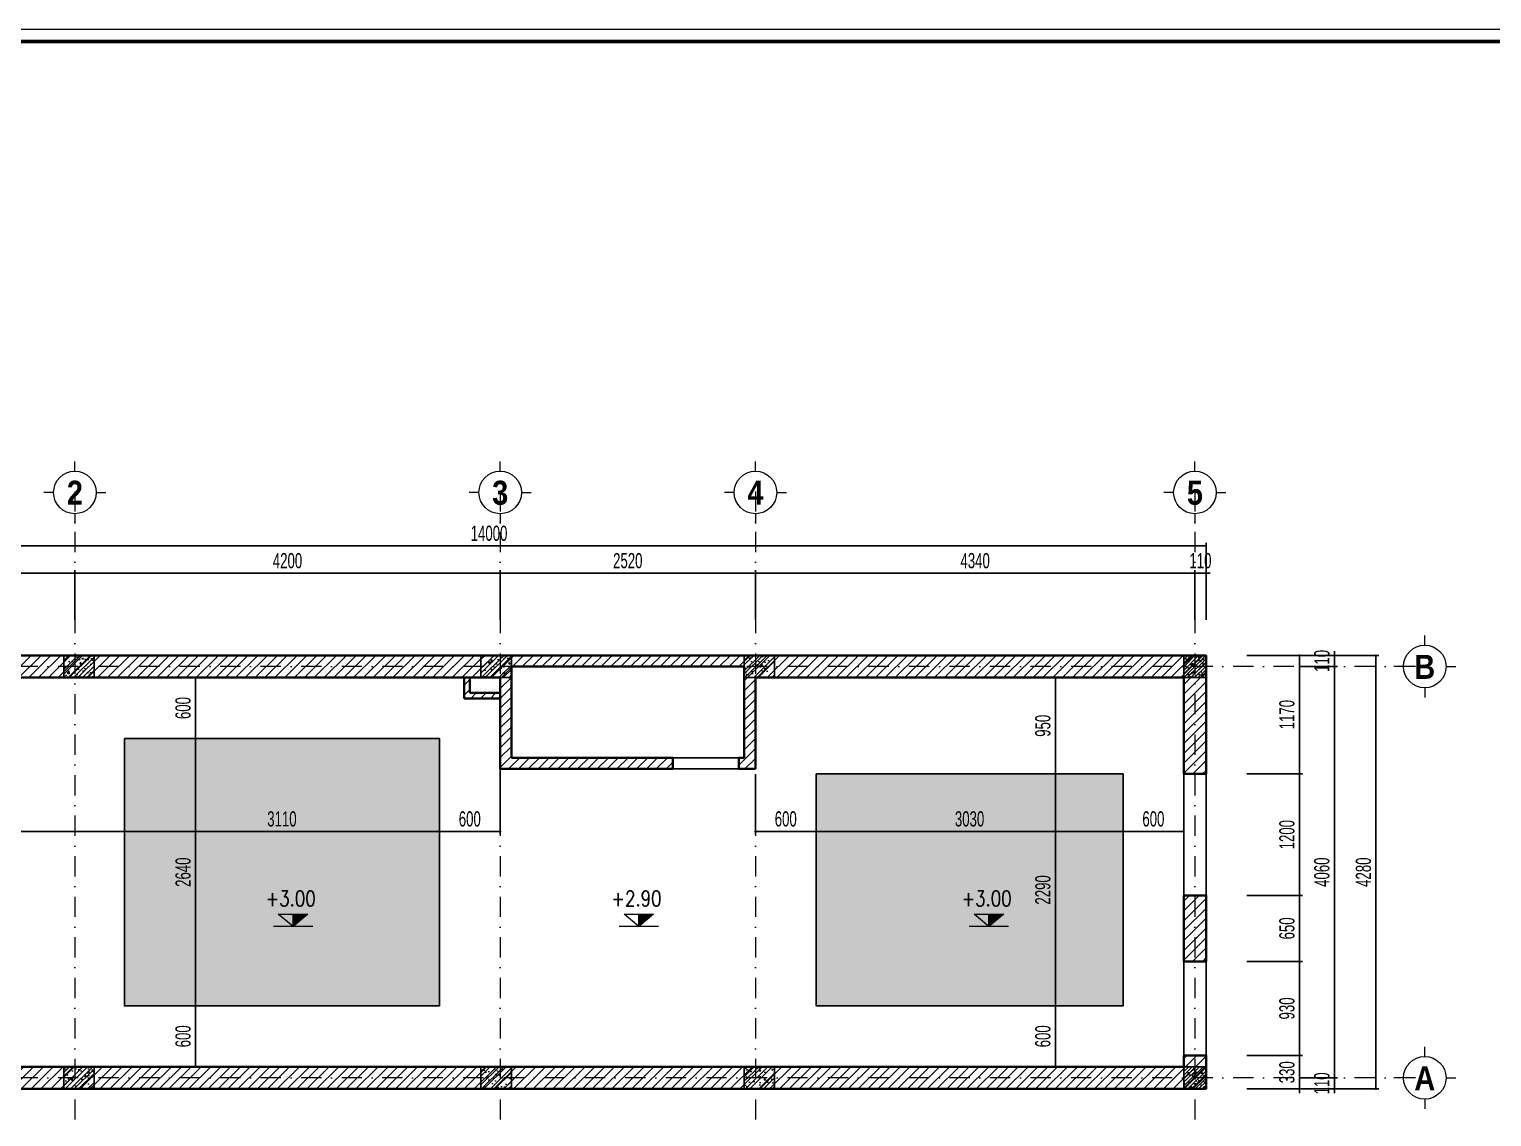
# Model space of a CAD drawing. Header units: millimetres. Extents: x 2565303 to 2664360, y -865723 to -262051.
# Drawn here: x 2637569 to 2652010, y -721077 to -710343 of the extents above; entities that cross this region are included whole.
import ezdxf
from ezdxf.enums import TextEntityAlignment as Align

# ---------------------------------------------------------------- set-up
doc = ezdxf.new("R2010")
doc.units = ezdxf.units.MM
doc.header["$LTSCALE"] = 10
doc.header["$MEASUREMENT"] = 0
doc.linetypes.add('DASHDOT', pattern=[1, 0.5, -0.25, 0, -0.25])
doc.layers.get('0').update_dxf_attribs({"linetype": 'CONTINUOUS'})
doc.layers.get('DEFPOINTS').update_dxf_attribs({"color": 10, "linetype": 'CONTINUOUS'})
for name, color, linetype in [('- Hach vl', 9, 'CONTINUOUS'), ('Khungten_LCDI', 7, 'CONTINUOUS'), ('M3', 3, 'CONTINUOUS')]:
    doc.layers.add(name, color=color, linetype=linetype)
for name, color, linetype, lineweight in [('- Nội Thất', 83, 'CONTINUOUS', 25), ('-thay1', 7, 'CONTINUOUS', 18), ('-Tường', 4, 'CONTINUOUS', 35), ('LC Dim', 8, 'CONTINUOUS', 13), ('LC Hatch', 252, 'CONTINUOUS', 5), ('LC ISO', 153, 'CONTINUOUS', 13), ('LC Net dam 1', 30, 'CONTINUOUS', 30), ('LC Net dam2', 6, 'CONTINUOUS', 40), ('LC Net manh', 250, 'CONTINUOUS', 5), ('LC Net truc', 134, 'DASHDOT', 5), ('LC Text1', 20, 'CONTINUOUS', 13), ('LC Text2', 7, 'CONTINUOUS', 13)]:
    doc.layers.add(name, color=color, linetype=linetype, lineweight=lineweight)
doc.styles.add('HOATBIF', font='hoatbif.shx', dxfattribs={"width": 0.65})
doc.styles.add('Khungten', font='', dxfattribs={"width": 0.9, "height": 5000})
doc.styles.add('LC 1', font='')
doc.styles.add('T1', font='Vnsimli.shx', dxfattribs={"width": 0.7})
doc.styles.add('Title', font='', dxfattribs={"width": 0.8})
doc.styles.get('Khungten').set_extended_font_data('.VnAvantH')
doc.styles.get('LC 1').set_extended_font_data('.VnAvantH', bold=True)
doc.styles.get('Title').set_extended_font_data('.VnBlackH')
doc.dimstyles.new('1-100 (1-60)', dxfattribs={"dimscale": 60, "dimtxt": 2.5, "dimasz": 0.35, "dimexe": 0.5, "dimexo": 0, "dimgap": 0.8, "dimtad": 1, "dimdec": 0, "dimzin": 0, "dimdsep": 46, "dimtxsty": 'HOATBIF', "dimblk1": 'DOT', "dimblk2": 'DOT', "dimsah": 1, "dimcen": -1, "dimdle": 1, "dimclrd": 256, "dimclre": 256, "dimclrt": 4, "dimadec": 3, "dimazin": 2, "dimtfac": 0.333333, "dimtdec": 0, "dimtix": 1, "dimtmove": 2, "dimatfit": 3, "dimldrblk": 'DOT', "dimfxl": 1, "dimtvp": 0.833333, "dimtolj": 1, "dimtzin": 0, "dimarcsym": 0})

# ---------------------------------------------------------------- blocks, each defined once
blk = doc.blocks.new('DOT')
at = {"layer": 'M3', "color": 0, "linetype": 'ByBlock'}
blk.add_line((-0.5, 0), (-1, 0), dxfattribs=at)
at = {"layer": 'M3', "color": 0, "linetype": 'ByBlock', "const_width": 0.5}
blk.add_lwpolyline([(-0.25, 0, 1), (0.25, 0, 1)], format="xyb", close=True, dxfattribs=at)
blk = doc.blocks.new('*D825')
at = {"layer": 'DEFPOINTS', "color": 0, "transparency": 16777216}
for p in [(2638019, -715712), (2635299, -716172), (2638019, -716172)]:
    blk.add_point(p, dxfattribs=at)
at = {"layer": 'LC Dim', "lineweight": -2, "transparency": 16777216}
for p, q in [((2635299, -716172), (2635299, -715682)), ((2638019, -716172), (2638019, -715682)), ((2635320, -715712), (2637998, -715712))]:
    blk.add_line(p, q, dxfattribs=at)
at = {"layer": 'LC Dim', "lineweight": -2, "transparency": 16777216, "xscale": 21, "yscale": 21, "zscale": 21, "rotation": 180}
blk.add_blockref('DOT', (2635299, -715712), dxfattribs=at)
at = {"layer": 'LC Dim', "lineweight": -2, "transparency": 16777216, "xscale": 21, "yscale": 21, "zscale": 21}
blk.add_blockref('DOT', (2638019, -715712), dxfattribs=at)
at = {"layer": 'LC Dim', "color": 4, "transparency": 16777216, "insert": (2636659, -715589), "char_height": 150, "attachment_point": 5, "style": 'HOATBIF'}
blk.add_mtext('\\A1;2720', dxfattribs=at)
blk = doc.blocks.new('*D826')
at = {"layer": 'DEFPOINTS', "color": 0, "transparency": 16777216}
for p in [(2642219, -715712), (2638019, -716172), (2642219, -716172)]:
    blk.add_point(p, dxfattribs=at)
at = {"layer": 'LC Dim', "lineweight": -2, "transparency": 16777216}
for p, q in [((2638019, -716172), (2638019, -715682)), ((2642219, -716172), (2642219, -715682)), ((2638040, -715712), (2642198, -715712))]:
    blk.add_line(p, q, dxfattribs=at)
at = {"layer": 'LC Dim', "lineweight": -2, "transparency": 16777216, "xscale": 21, "yscale": 21, "zscale": 21, "rotation": 180}
blk.add_blockref('DOT', (2638019, -715712), dxfattribs=at)
at = {"layer": 'LC Dim', "lineweight": -2, "transparency": 16777216, "xscale": 21, "yscale": 21, "zscale": 21}
blk.add_blockref('DOT', (2642219, -715712), dxfattribs=at)
at = {"layer": 'LC Dim', "color": 4, "transparency": 16777216, "insert": (2640119, -715589), "char_height": 150, "attachment_point": 5, "style": 'HOATBIF'}
blk.add_mtext('\\A1;4200', dxfattribs=at)
blk = doc.blocks.new('*D827')
at = {"layer": 'DEFPOINTS', "color": 0, "transparency": 16777216}
for p in [(2644739, -715712), (2642219, -716172), (2644739, -716172)]:
    blk.add_point(p, dxfattribs=at)
at = {"layer": 'LC Dim', "lineweight": -2, "transparency": 16777216}
for p, q in [((2642219, -716172), (2642219, -715682)), ((2644739, -716172), (2644739, -715682)), ((2642240, -715712), (2644718, -715712))]:
    blk.add_line(p, q, dxfattribs=at)
at = {"layer": 'LC Dim', "lineweight": -2, "transparency": 16777216, "xscale": 21, "yscale": 21, "zscale": 21, "rotation": 180}
blk.add_blockref('DOT', (2642219, -715712), dxfattribs=at)
at = {"layer": 'LC Dim', "lineweight": -2, "transparency": 16777216, "xscale": 21, "yscale": 21, "zscale": 21}
blk.add_blockref('DOT', (2644739, -715712), dxfattribs=at)
at = {"layer": 'LC Dim', "color": 4, "transparency": 16777216, "insert": (2643479, -715589), "char_height": 150, "attachment_point": 5, "style": 'HOATBIF'}
blk.add_mtext('\\A1;2520', dxfattribs=at)
blk = doc.blocks.new('*D828')
at = {"layer": 'DEFPOINTS', "color": 0, "transparency": 16777216}
for p in [(2649079, -715712), (2644739, -716172), (2649079, -716172)]:
    blk.add_point(p, dxfattribs=at)
at = {"layer": 'LC Dim', "lineweight": -2, "transparency": 16777216}
for p, q in [((2644739, -716172), (2644739, -715682)), ((2649079, -716172), (2649079, -715682)), ((2644760, -715712), (2649058, -715712))]:
    blk.add_line(p, q, dxfattribs=at)
at = {"layer": 'LC Dim', "lineweight": -2, "transparency": 16777216, "xscale": 21, "yscale": 21, "zscale": 21, "rotation": 180}
blk.add_blockref('DOT', (2644739, -715712), dxfattribs=at)
at = {"layer": 'LC Dim', "lineweight": -2, "transparency": 16777216, "xscale": 21, "yscale": 21, "zscale": 21}
blk.add_blockref('DOT', (2649079, -715712), dxfattribs=at)
at = {"layer": 'LC Dim', "color": 4, "transparency": 16777216, "insert": (2646909, -715589), "char_height": 150, "attachment_point": 5, "style": 'HOATBIF'}
blk.add_mtext('\\A1;4340', dxfattribs=at)
blk = doc.blocks.new('*D829')
at = {"layer": 'DEFPOINTS', "color": 0, "transparency": 16777216}
for p in [(2649189, -715712), (2649079, -716172), (2649189, -716172)]:
    blk.add_point(p, dxfattribs=at)
at = {"layer": 'LC Dim', "lineweight": -2, "transparency": 16777216}
for p, q in [((2649079, -716172), (2649079, -715682)), ((2649189, -716172), (2649189, -715682)), ((2649058, -715712), (2649037, -715712)), ((2649079, -715712), (2649189, -715712)), ((2649210, -715712), (2649231, -715712))]:
    blk.add_line(p, q, dxfattribs=at)
at = {"layer": 'LC Dim', "lineweight": -2, "transparency": 16777216, "xscale": 21, "yscale": 21, "zscale": 21}
blk.add_blockref('DOT', (2649079, -715712), dxfattribs=at)
at = {"layer": 'LC Dim', "lineweight": -2, "transparency": 16777216, "xscale": 21, "yscale": 21, "zscale": 21, "rotation": 180}
blk.add_blockref('DOT', (2649189, -715712), dxfattribs=at)
at = {"layer": 'LC Dim', "color": 4, "transparency": 16777216, "insert": (2649134, -715589), "char_height": 150, "attachment_point": 5, "style": 'HOATBIF'}
blk.add_mtext('\\A1;110', dxfattribs=at)
blk = doc.blocks.new('*D830')
at = {"layer": 'DEFPOINTS', "color": 0, "transparency": 16777216}
for p in [(2635189, -715442), (2635189, -716172), (2649189, -716172)]:
    blk.add_point(p, dxfattribs=at)
at = {"layer": 'LC Dim', "lineweight": -2, "transparency": 16777216}
for p, q in [((2635189, -716172), (2635189, -715412)), ((2649189, -716172), (2649189, -715412)), ((2649168, -715442), (2635210, -715442))]:
    blk.add_line(p, q, dxfattribs=at)
at = {"layer": 'LC Dim', "lineweight": -2, "transparency": 16777216, "xscale": 21, "yscale": 21, "zscale": 21, "rotation": 180}
blk.add_blockref('DOT', (2635189, -715442), dxfattribs=at)
at = {"layer": 'LC Dim', "lineweight": -2, "transparency": 16777216, "xscale": 21, "yscale": 21, "zscale": 21}
blk.add_blockref('DOT', (2649189, -715442), dxfattribs=at)
at = {"layer": 'LC Dim', "color": 4, "transparency": 16777216, "insert": (2642109, -715319), "char_height": 150, "attachment_point": 5, "style": 'HOATBIF'}
blk.add_mtext('\\A1;14000', dxfattribs=at)
blk = doc.blocks.new('*D845')
at = {"layer": 'DEFPOINTS', "color": 0, "transparency": 16777216}
for p in [(2650111, -716523), (2650111, -716633), (2650456, -716633)]:
    blk.add_point(p, dxfattribs=at)
at = {"layer": 'LC Dim', "lineweight": -2, "transparency": 16777216}
for p, q in [((2650111, -716523), (2650486, -716523)), ((2650456, -716502), (2650456, -716481)), ((2650456, -716523), (2650456, -716633)), ((2650111, -716633), (2650486, -716633)), ((2650456, -716654), (2650456, -716675))]:
    blk.add_line(p, q, dxfattribs=at)
at = {"layer": 'LC Dim', "lineweight": -2, "transparency": 16777216, "xscale": 21, "yscale": 21, "zscale": 21}
for p, rotation in [((2650456, -716523), 270), ((2650456, -716633), 90)]:
    blk.add_blockref('DOT', p, dxfattribs=dict(at, rotation=rotation))
at = {"layer": 'LC Dim', "color": 4, "transparency": 16777216, "insert": (2650333, -716578), "char_height": 150, "attachment_point": 5, "rotation": 90, "style": 'HOATBIF'}
blk.add_mtext('\\A1;110', dxfattribs=at)
blk = doc.blocks.new('*D846')
at = {"layer": 'DEFPOINTS', "color": 0, "transparency": 16777216}
for p in [(2650111, -716633), (2650111, -720693), (2650456, -720693)]:
    blk.add_point(p, dxfattribs=at)
at = {"layer": 'LC Dim', "lineweight": -2, "transparency": 16777216}
for p, q in [((2650111, -716633), (2650486, -716633)), ((2650456, -716654), (2650456, -720672)), ((2650111, -720693), (2650486, -720693))]:
    blk.add_line(p, q, dxfattribs=at)
at = {"layer": 'LC Dim', "lineweight": -2, "transparency": 16777216, "xscale": 21, "yscale": 21, "zscale": 21}
for p, rotation in [((2650456, -716633), 90), ((2650456, -720693), 270)]:
    blk.add_blockref('DOT', p, dxfattribs=dict(at, rotation=rotation))
at = {"layer": 'LC Dim', "color": 4, "transparency": 16777216, "insert": (2650333, -718663), "char_height": 150, "attachment_point": 5, "rotation": 90, "style": 'HOATBIF'}
blk.add_mtext('\\A1;4060', dxfattribs=at)
blk = doc.blocks.new('*D847')
at = {"layer": 'DEFPOINTS', "color": 0, "transparency": 16777216}
for p in [(2650111, -720693), (2650111, -720803), (2650456, -720803)]:
    blk.add_point(p, dxfattribs=at)
at = {"layer": 'LC Dim', "lineweight": -2, "transparency": 16777216}
for p, q in [((2650111, -720693), (2650486, -720693)), ((2650456, -720672), (2650456, -720651)), ((2650456, -720693), (2650456, -720803)), ((2650111, -720803), (2650486, -720803)), ((2650456, -720824), (2650456, -720845))]:
    blk.add_line(p, q, dxfattribs=at)
at = {"layer": 'LC Dim', "lineweight": -2, "transparency": 16777216, "xscale": 21, "yscale": 21, "zscale": 21}
for p, rotation in [((2650456, -720693), 270), ((2650456, -720803), 90)]:
    blk.add_blockref('DOT', p, dxfattribs=dict(at, rotation=rotation))
at = {"layer": 'LC Dim', "color": 4, "transparency": 16777216, "insert": (2650333, -720748), "char_height": 150, "attachment_point": 5, "rotation": 90, "style": 'HOATBIF'}
blk.add_mtext('\\A1;110', dxfattribs=at)
blk = doc.blocks.new('*D848')
at = {"layer": 'DEFPOINTS', "color": 0, "transparency": 16777216}
for p in [(2650111, -716523), (2650866, -716523), (2650111, -720803)]:
    blk.add_point(p, dxfattribs=at)
at = {"layer": 'LC Dim', "lineweight": -2, "transparency": 16777216}
for p, q in [((2650111, -716523), (2650896, -716523)), ((2650866, -720782), (2650866, -716544)), ((2650111, -720803), (2650896, -720803))]:
    blk.add_line(p, q, dxfattribs=at)
at = {"layer": 'LC Dim', "lineweight": -2, "transparency": 16777216, "xscale": 21, "yscale": 21, "zscale": 21}
for p, rotation in [((2650866, -716523), 90), ((2650866, -720803), 270)]:
    blk.add_blockref('DOT', p, dxfattribs=dict(at, rotation=rotation))
at = {"layer": 'LC Dim', "color": 4, "transparency": 16777216, "insert": (2650743, -718663), "char_height": 150, "attachment_point": 5, "rotation": 90, "style": 'HOATBIF'}
blk.add_mtext('\\A1;4280', dxfattribs=at)
blk = doc.blocks.new('*D849')
at = {"layer": 'DEFPOINTS', "color": 0, "transparency": 16777216}
for p in [(2649591, -716523), (2649591, -717693), (2650111, -717693)]:
    blk.add_point(p, dxfattribs=at)
at = {"layer": 'LC Dim', "lineweight": -2, "transparency": 16777216}
for p, q in [((2649591, -716523), (2650141, -716523)), ((2650111, -716544), (2650111, -717672)), ((2649591, -717693), (2650141, -717693))]:
    blk.add_line(p, q, dxfattribs=at)
at = {"layer": 'LC Dim', "lineweight": -2, "transparency": 16777216, "xscale": 21, "yscale": 21, "zscale": 21}
for p, rotation in [((2650111, -716523), 90), ((2650111, -717693), 270)]:
    blk.add_blockref('DOT', p, dxfattribs=dict(at, rotation=rotation))
at = {"layer": 'LC Dim', "color": 4, "transparency": 16777216, "insert": (2649988, -717108), "char_height": 150, "attachment_point": 5, "rotation": 90, "style": 'HOATBIF'}
blk.add_mtext('\\A1;1170', dxfattribs=at)
blk = doc.blocks.new('*D850')
at = {"layer": 'DEFPOINTS', "color": 0, "transparency": 16777216}
for p in [(2649591, -717693), (2649591, -718893), (2650111, -718893)]:
    blk.add_point(p, dxfattribs=at)
at = {"layer": 'LC Dim', "lineweight": -2, "transparency": 16777216}
for p, q in [((2649591, -717693), (2650141, -717693)), ((2650111, -717714), (2650111, -718872)), ((2649591, -718893), (2650141, -718893))]:
    blk.add_line(p, q, dxfattribs=at)
at = {"layer": 'LC Dim', "lineweight": -2, "transparency": 16777216, "xscale": 21, "yscale": 21, "zscale": 21}
for p, rotation in [((2650111, -717693), 90), ((2650111, -718893), 270)]:
    blk.add_blockref('DOT', p, dxfattribs=dict(at, rotation=rotation))
at = {"layer": 'LC Dim', "color": 4, "transparency": 16777216, "insert": (2649988, -718293), "char_height": 150, "attachment_point": 5, "rotation": 90, "style": 'HOATBIF'}
blk.add_mtext('\\A1;1200', dxfattribs=at)
blk = doc.blocks.new('*D851')
at = {"layer": 'DEFPOINTS', "color": 0, "transparency": 16777216}
for p in [(2649591, -720473), (2649591, -720803), (2650111, -720803)]:
    blk.add_point(p, dxfattribs=at)
at = {"layer": 'LC Dim', "lineweight": -2, "transparency": 16777216}
for p, q in [((2649591, -720473), (2650141, -720473)), ((2650111, -720452), (2650111, -720431)), ((2650111, -720473), (2650111, -720803)), ((2649591, -720803), (2650141, -720803)), ((2650111, -720824), (2650111, -720845))]:
    blk.add_line(p, q, dxfattribs=at)
at = {"layer": 'LC Dim', "lineweight": -2, "transparency": 16777216, "xscale": 21, "yscale": 21, "zscale": 21}
for p, rotation in [((2650111, -720473), 270), ((2650111, -720803), 90)]:
    blk.add_blockref('DOT', p, dxfattribs=dict(at, rotation=rotation))
at = {"layer": 'LC Dim', "color": 4, "transparency": 16777216, "insert": (2649988, -720638), "char_height": 150, "attachment_point": 5, "rotation": 90, "style": 'HOATBIF'}
blk.add_mtext('\\A1;330', dxfattribs=at)
blk = doc.blocks.new('*D852')
at = {"layer": 'DEFPOINTS', "color": 0, "transparency": 16777216}
for p in [(2649591, -718893), (2649591, -719543), (2650111, -719543)]:
    blk.add_point(p, dxfattribs=at)
at = {"layer": 'LC Dim', "lineweight": -2, "transparency": 16777216}
for p, q in [((2649591, -718893), (2650141, -718893)), ((2650111, -718914), (2650111, -719522)), ((2649591, -719543), (2650141, -719543))]:
    blk.add_line(p, q, dxfattribs=at)
at = {"layer": 'LC Dim', "lineweight": -2, "transparency": 16777216, "xscale": 21, "yscale": 21, "zscale": 21}
for p, rotation in [((2650111, -718893), 90), ((2650111, -719543), 270)]:
    blk.add_blockref('DOT', p, dxfattribs=dict(at, rotation=rotation))
at = {"layer": 'LC Dim', "color": 4, "transparency": 16777216, "insert": (2649988, -719218), "char_height": 150, "attachment_point": 5, "rotation": 90, "style": 'HOATBIF'}
blk.add_mtext('\\A1;650', dxfattribs=at)
blk = doc.blocks.new('*D853')
at = {"layer": 'DEFPOINTS', "color": 0, "transparency": 16777216}
for p in [(2649591, -719543), (2649591, -720473), (2650111, -720473)]:
    blk.add_point(p, dxfattribs=at)
at = {"layer": 'LC Dim', "lineweight": -2, "transparency": 16777216}
for p, q in [((2649591, -719543), (2650141, -719543)), ((2650111, -719564), (2650111, -720452)), ((2649591, -720473), (2650141, -720473))]:
    blk.add_line(p, q, dxfattribs=at)
at = {"layer": 'LC Dim', "lineweight": -2, "transparency": 16777216, "xscale": 21, "yscale": 21, "zscale": 21}
for p, rotation in [((2650111, -719543), 90), ((2650111, -720473), 270)]:
    blk.add_blockref('DOT', p, dxfattribs=dict(at, rotation=rotation))
at = {"layer": 'LC Dim', "color": 4, "transparency": 16777216, "insert": (2649988, -720008), "char_height": 150, "attachment_point": 5, "rotation": 90, "style": 'HOATBIF'}
blk.add_mtext('\\A1;930', dxfattribs=at)
blk = doc.blocks.new('lcdi fix')
at = {"layer": 'DEFPOINTS', "lineweight": 0}
blk.add_lwpolyline([(-1200, -14850), (-1200, 14850), (40800, 14850), (40800, -14850)], close=True, dxfattribs=at)
at = {"layer": 'Khungten_LCDI', "color": 5, "lineweight": 60}
blk.add_lwpolyline([(0, -14650), (0, 14650), (40600, 14650), (40600, -14650)], close=True, dxfattribs=at)
at = {"color": 7, "style": 'Khungten', "width": 0.8}
for tag, p in [('REVISION', (39499, -10746)), ('NGAYHT', (39546, -11609))]:
    blk.add_attdef(tag, text='', height=200, dxfattribs=at).set_placement(p, align=Align.CENTER)
at = {"layer": 'LC Text1', "style": 'Title', "width": 1.485915}
for tag, p, p2 in [('TENBANVE1', (36913, -8886), (40339, -8886)), ('TENBANVE2', (36913, -9562), (40339, -9562))]:
    blk.add_attdef(tag, text='', height=250, dxfattribs=at).set_placement(p, p2, align=Align.FIT)
at = {"layer": 'LC Text1', "style": 'Title', "width": 0.7}
blk.add_attdef('SOBANVE', text='', height=250, dxfattribs=at).set_placement((39562, -13896), align=Align.CENTER)
blk = doc.blocks.new('gfs')
at = {"layer": '- Hach vl', "ltscale": 0.2}
h = blk.add_hatch(dxfattribs=at)
h.set_pattern_fill('ANSI31', color=256, scale=200, style=0)
h.set_pattern_definition([(45, (3894016.553, -231657.651), (-17.67766953, 17.67766953), [])])
h.paths.add_polyline_path([(2119996, -313176), (2119887, -313176), (2119887, -313286), (2119996, -313286)])
h.paths.add_polyline_path([(2119887, -313176), (2119777, -313176), (2119777, -313286), (2119887, -313286)])
h.paths.add_polyline_path([(2119887, -313066), (2119777, -313066), (2119777, -313176), (2119887, -313176)])
h.paths.add_polyline_path([(2119996, -313066), (2119887, -313066), (2119887, -313176), (2119996, -313176)])
h = blk.add_hatch(dxfattribs=at)
h.set_pattern_fill('AR-CONC', color=256, scale=20, style=0)
h.set_pattern_definition([(50, (3894016.55, -231657.65), (143.4520365, -12.550427), [15, -165]), (355, (3894016.55, -231657.65), (-27.750267, 150.438427), [12, -132]), (100.4514, (3894028.51, -231658.7), (115.701876, 137.887908), [12.748038, -140.228422]), (46.1842, (3894016.55, -231617.65), (213.44821, -33.103803), [22.5, -247.5]), (96.6356, (3894034.34, -231620.4), (186.93254, 194.823574), [19.122058, -210.3426]), (351.1842, (3894016.55, -231617.65), (186.93239, 194.82372), [18, -198]), (21, (3894036.55, -231627.65), (119.3814104, -80.523778), [15, -165]), (326, (3894036.55, -231627.65), (48.663066, 145.030009), [12, -132]), (71.4514, (3894046.5, -231634.36), (168.044526, 64.506099), [12.748038, -140.228422]), (37.5, (3894016.553, -231657.65), (2.431971, 66.5787708), [0, -130.4, 0, -134, 0, -132.5]), (7.5, (3894016.55, -231657.65), (52.6139075, 78.8823424), [0, -76.4, 0, -127.4, 0, -50.5]), (327.5, (3893971.953, -231657.65), (106.7644872, -4.5109743), [0, -50, 0, -156, 0, -207]), (317.5, (3893951.95, -231657.65), (116.637234, 20.0209965), [0, -65, 0, -103.6, 0, -147])])
h.paths.add_polyline_path([(2119996, -313176), (2119887, -313176), (2119887, -313286), (2119996, -313286)])
h.paths.add_polyline_path([(2119887, -313176), (2119777, -313176), (2119777, -313286), (2119887, -313286)])
h.paths.add_polyline_path([(2119887, -313066), (2119777, -313066), (2119777, -313176), (2119887, -313176)])
h.paths.add_polyline_path([(2119996, -313066), (2119887, -313066), (2119887, -313176), (2119996, -313176)])
at = {"layer": 'LC Net dam 1'}
blk.add_lwpolyline([(2119777, -313066), (2119997, -313066), (2119997, -313286), (2119777, -313286)], close=True, dxfattribs=at)
blk = doc.blocks.new('c22x30')
at = {"layer": 'LC Hatch'}
h = blk.add_hatch(dxfattribs=at)
h.set_pattern_fill('BTCT', color=256, scale=25)
h.set_pattern_definition([(50, (-619188.45, -138015.9), (179.315046, -15.688034), [18.75, -206.25]), (355, (-619188.45, -138015.9), (-34.687833, 188.048033), [15, -165]), (100.4514, (-619173.5, -138017.21), (144.627345, 172.359886), [15.93505, -175.28553]), (46.1842, (-619188.45, -137965.9), (266.81026, -41.37975), [28.125, -309.375]), (96.6356, (-619166.22, -137969.35), (233.66568, 243.52947), [23.90257, -262.92825]), (351.1842, (-619188.45, -137965.9), (233.66549, 243.52965), [22.5, -247.5]), (21, (-619163.45, -137978.4), (149.226763, -100.654723), [18.75, -206.25]), (326, (-619163.45, -137978.4), (60.828833, 181.28751), [15, -165]), (71.4514, (-619151.02, -137986.79), (210.055657, 80.632624), [15.93505, -175.28553]), (37.5, (-619188.45, -138015.9), (3.039964, 83.2234635), [0, -163, 0, -167.5, 0, -165.625]), (7.5, (-619188.45, -138015.9), (65.767384, 98.602928), [0, -95.5, 0, -159.25, 0, -63.125]), (327.5, (-619244.2, -138015.9), (133.455609, -5.638718), [0, -62.5, 0, -195, 0, -258.75]), (317.5, (-619269.2, -138015.9), (145.796542, 25.026246), [0, -81.25, 0, -129.5, 0, -183.75]), (45, (-619188.45, -138015.9), (-66.291261, 66.291261), []), (45, (-619144.26, -138015.9), (-66.291261, 66.291261), [])])
h.paths.add_polyline_path([(0, 0), (0, -220), (300, -220), (300, 0)])
at = {"layer": 'LC Net dam 1'}
blk.add_lwpolyline([(0, 0), (300, 0), (300, -220), (0, -220)], close=True, dxfattribs=at)
blk = doc.blocks.new('TTRUC')
at = {"layer": 'LC ISO'}
for p, q in [((0, 6.95), (0, 10.13)), ((-6.95, 0), (-10.13, 0)), ((6.95, 0), (10.13, 0)), ((0, -6.95), (0, -10.13))]:
    blk.add_line(p, q, dxfattribs=at)
at = {"layer": 'LC Net manh'}
blk.add_circle((0, 0), 6.95, dxfattribs=at)
blk = doc.blocks.new('*D911')
at = {"layer": 'DEFPOINTS', "color": 0, "transparency": 16777216}
for p in [(2635409, -718045), (2638509, -718045), (2638509, -718261)]:
    blk.add_point(p, dxfattribs=at)
at = {"layer": 'LC Dim', "lineweight": -2, "transparency": 16777216}
for p, q in [((2635409, -718045), (2635409, -718291)), ((2638509, -718045), (2638509, -718291)), ((2635430, -718261), (2638488, -718261))]:
    blk.add_line(p, q, dxfattribs=at)
at = {"layer": 'LC Dim', "lineweight": -2, "transparency": 16777216, "xscale": 21, "yscale": 21, "zscale": 21, "rotation": 180}
blk.add_blockref('DOT', (2635409, -718261), dxfattribs=at)
at = {"layer": 'LC Dim', "lineweight": -2, "transparency": 16777216, "xscale": 21, "yscale": 21, "zscale": 21}
blk.add_blockref('DOT', (2638509, -718261), dxfattribs=at)
at = {"layer": 'LC Dim', "color": 4, "transparency": 16777216, "insert": (2636959, -718138), "char_height": 150, "attachment_point": 5, "style": 'HOATBIF'}
blk.add_mtext('\\A1;3100', dxfattribs=at)
blk = doc.blocks.new('*D912')
at = {"layer": 'DEFPOINTS', "color": 0, "transparency": 16777216}
for p in [(2638509, -718045), (2641619, -718085), (2641619, -718261)]:
    blk.add_point(p, dxfattribs=at)
at = {"layer": 'LC Dim', "lineweight": -2, "transparency": 16777216}
for p, q in [((2638509, -718045), (2638509, -718291)), ((2641619, -718085), (2641619, -718291)), ((2638530, -718261), (2641598, -718261))]:
    blk.add_line(p, q, dxfattribs=at)
at = {"layer": 'LC Dim', "lineweight": -2, "transparency": 16777216, "xscale": 21, "yscale": 21, "zscale": 21, "rotation": 180}
blk.add_blockref('DOT', (2638509, -718261), dxfattribs=at)
at = {"layer": 'LC Dim', "lineweight": -2, "transparency": 16777216, "xscale": 21, "yscale": 21, "zscale": 21}
blk.add_blockref('DOT', (2641619, -718261), dxfattribs=at)
at = {"layer": 'LC Dim', "color": 4, "transparency": 16777216, "insert": (2640064, -718138), "char_height": 150, "attachment_point": 5, "style": 'HOATBIF'}
blk.add_mtext('\\A1;3110', dxfattribs=at)
blk = doc.blocks.new('*D913')
at = {"layer": 'DEFPOINTS', "color": 0, "transparency": 16777216}
for p in [(2642219, -717585), (2641619, -718085), (2642219, -718261)]:
    blk.add_point(p, dxfattribs=at)
at = {"layer": 'LC Dim', "lineweight": -2, "transparency": 16777216}
for p, q in [((2642219, -717585), (2642219, -718291)), ((2641619, -718085), (2641619, -718291)), ((2641640, -718261), (2642198, -718261))]:
    blk.add_line(p, q, dxfattribs=at)
at = {"layer": 'LC Dim', "lineweight": -2, "transparency": 16777216, "xscale": 21, "yscale": 21, "zscale": 21, "rotation": 180}
blk.add_blockref('DOT', (2641619, -718261), dxfattribs=at)
at = {"layer": 'LC Dim', "lineweight": -2, "transparency": 16777216, "xscale": 21, "yscale": 21, "zscale": 21}
blk.add_blockref('DOT', (2642219, -718261), dxfattribs=at)
at = {"layer": 'LC Dim', "color": 4, "transparency": 16777216, "insert": (2641919, -718138), "char_height": 150, "attachment_point": 5, "style": 'HOATBIF'}
blk.add_mtext('\\A1;600', dxfattribs=at)
blk = doc.blocks.new('*D914')
at = {"layer": 'DEFPOINTS', "color": 0, "transparency": 16777216}
for p in [(2644739, -717694), (2645339, -717694), (2645339, -718261)]:
    blk.add_point(p, dxfattribs=at)
at = {"layer": 'LC Dim', "lineweight": -2, "transparency": 16777216}
for p, q in [((2644739, -717694), (2644739, -718291)), ((2645339, -717694), (2645339, -718291)), ((2644760, -718261), (2645318, -718261))]:
    blk.add_line(p, q, dxfattribs=at)
at = {"layer": 'LC Dim', "lineweight": -2, "transparency": 16777216, "xscale": 21, "yscale": 21, "zscale": 21, "rotation": 180}
blk.add_blockref('DOT', (2644739, -718261), dxfattribs=at)
at = {"layer": 'LC Dim', "lineweight": -2, "transparency": 16777216, "xscale": 21, "yscale": 21, "zscale": 21}
blk.add_blockref('DOT', (2645339, -718261), dxfattribs=at)
at = {"layer": 'LC Dim', "color": 4, "transparency": 16777216, "insert": (2645039, -718138), "char_height": 150, "attachment_point": 5, "style": 'HOATBIF'}
blk.add_mtext('\\A1;600', dxfattribs=at)
blk = doc.blocks.new('*D915')
at = {"layer": 'DEFPOINTS', "color": 0, "transparency": 16777216}
for p in [(2645339, -717694), (2648369, -718055), (2648369, -718261)]:
    blk.add_point(p, dxfattribs=at)
at = {"layer": 'LC Dim', "lineweight": -2, "transparency": 16777216}
for p, q in [((2645339, -717694), (2645339, -718291)), ((2648369, -718055), (2648369, -718291)), ((2645360, -718261), (2648348, -718261))]:
    blk.add_line(p, q, dxfattribs=at)
at = {"layer": 'LC Dim', "lineweight": -2, "transparency": 16777216, "xscale": 21, "yscale": 21, "zscale": 21, "rotation": 180}
blk.add_blockref('DOT', (2645339, -718261), dxfattribs=at)
at = {"layer": 'LC Dim', "lineweight": -2, "transparency": 16777216, "xscale": 21, "yscale": 21, "zscale": 21}
blk.add_blockref('DOT', (2648369, -718261), dxfattribs=at)
at = {"layer": 'LC Dim', "color": 4, "transparency": 16777216, "insert": (2646854, -718138), "char_height": 150, "attachment_point": 5, "style": 'HOATBIF'}
blk.add_mtext('\\A1;3030', dxfattribs=at)
blk = doc.blocks.new('*D916')
at = {"layer": 'DEFPOINTS', "color": 0, "transparency": 16777216}
for p in [(2648369, -718055), (2648969, -718055), (2648969, -718261)]:
    blk.add_point(p, dxfattribs=at)
at = {"layer": 'LC Dim', "lineweight": -2, "transparency": 16777216}
for p, q in [((2648369, -718055), (2648369, -718291)), ((2648969, -718055), (2648969, -718291)), ((2648390, -718261), (2648948, -718261))]:
    blk.add_line(p, q, dxfattribs=at)
at = {"layer": 'LC Dim', "lineweight": -2, "transparency": 16777216, "xscale": 21, "yscale": 21, "zscale": 21, "rotation": 180}
blk.add_blockref('DOT', (2648369, -718261), dxfattribs=at)
at = {"layer": 'LC Dim', "lineweight": -2, "transparency": 16777216, "xscale": 21, "yscale": 21, "zscale": 21}
blk.add_blockref('DOT', (2648969, -718261), dxfattribs=at)
at = {"layer": 'LC Dim', "color": 4, "transparency": 16777216, "insert": (2648669, -718138), "char_height": 150, "attachment_point": 5, "style": 'HOATBIF'}
blk.add_mtext('\\A1;600', dxfattribs=at)
blk = doc.blocks.new('*D917')
at = {"layer": 'DEFPOINTS', "color": 0, "transparency": 16777216}
for p in [(2647318, -716743), (2647318, -717693), (2647701, -717693)]:
    blk.add_point(p, dxfattribs=at)
at = {"layer": 'LC Dim', "lineweight": -2, "transparency": 16777216}
for p, q in [((2647318, -716743), (2647731, -716743)), ((2647701, -716764), (2647701, -717672)), ((2647318, -717693), (2647731, -717693))]:
    blk.add_line(p, q, dxfattribs=at)
at = {"layer": 'LC Dim', "lineweight": -2, "transparency": 16777216, "xscale": 21, "yscale": 21, "zscale": 21}
for p, rotation in [((2647701, -716743), 90), ((2647701, -717693), 270)]:
    blk.add_blockref('DOT', p, dxfattribs=dict(at, rotation=rotation))
at = {"layer": 'LC Dim', "color": 4, "transparency": 16777216, "insert": (2647578, -717218), "char_height": 150, "attachment_point": 5, "rotation": 90, "style": 'HOATBIF'}
blk.add_mtext('\\A1;950', dxfattribs=at)
blk = doc.blocks.new('*D918')
at = {"layer": 'DEFPOINTS', "color": 0, "transparency": 16777216}
for p in [(2647318, -717693), (2647338, -719983), (2647701, -719983)]:
    blk.add_point(p, dxfattribs=at)
at = {"layer": 'LC Dim', "lineweight": -2, "transparency": 16777216}
for p, q in [((2647318, -717693), (2647731, -717693)), ((2647701, -717714), (2647701, -719962)), ((2647338, -719983), (2647731, -719983))]:
    blk.add_line(p, q, dxfattribs=at)
at = {"layer": 'LC Dim', "lineweight": -2, "transparency": 16777216, "xscale": 21, "yscale": 21, "zscale": 21}
for p, rotation in [((2647701, -717693), 90), ((2647701, -719983), 270)]:
    blk.add_blockref('DOT', p, dxfattribs=dict(at, rotation=rotation))
at = {"layer": 'LC Dim', "color": 4, "transparency": 16777216, "insert": (2647578, -718838), "char_height": 150, "attachment_point": 5, "rotation": 90, "style": 'HOATBIF'}
blk.add_mtext('\\A1;2290', dxfattribs=at)
blk = doc.blocks.new('*D919')
at = {"layer": 'DEFPOINTS', "color": 0, "transparency": 16777216}
for p in [(2647338, -719983), (2647289, -720583), (2647701, -720583)]:
    blk.add_point(p, dxfattribs=at)
at = {"layer": 'LC Dim', "lineweight": -2, "transparency": 16777216}
for p, q in [((2647338, -719983), (2647731, -719983)), ((2647701, -720004), (2647701, -720562)), ((2647289, -720583), (2647731, -720583))]:
    blk.add_line(p, q, dxfattribs=at)
at = {"layer": 'LC Dim', "lineweight": -2, "transparency": 16777216, "xscale": 21, "yscale": 21, "zscale": 21}
for p, rotation in [((2647701, -719983), 90), ((2647701, -720583), 270)]:
    blk.add_blockref('DOT', p, dxfattribs=dict(at, rotation=rotation))
at = {"layer": 'LC Dim', "color": 4, "transparency": 16777216, "insert": (2647578, -720283), "char_height": 150, "attachment_point": 5, "rotation": 90, "style": 'HOATBIF'}
blk.add_mtext('\\A1;600', dxfattribs=at)
blk = doc.blocks.new('*D920')
at = {"layer": 'DEFPOINTS', "color": 0, "transparency": 16777216}
for p in [(2639713, -716743), (2639211, -717343), (2639713, -717343)]:
    blk.add_point(p, dxfattribs=at)
at = {"layer": 'LC Dim', "lineweight": -2, "transparency": 16777216}
for p, q in [((2639713, -716743), (2639181, -716743)), ((2639211, -716764), (2639211, -717322)), ((2639713, -717343), (2639181, -717343))]:
    blk.add_line(p, q, dxfattribs=at)
at = {"layer": 'LC Dim', "lineweight": -2, "transparency": 16777216, "xscale": 21, "yscale": 21, "zscale": 21}
for p, rotation in [((2639211, -716743), 90), ((2639211, -717343), 270)]:
    blk.add_blockref('DOT', p, dxfattribs=dict(at, rotation=rotation))
at = {"layer": 'LC Dim', "color": 4, "transparency": 16777216, "insert": (2639088, -717043), "char_height": 150, "attachment_point": 5, "rotation": 90, "style": 'HOATBIF'}
blk.add_mtext('\\A1;600', dxfattribs=at)
blk = doc.blocks.new('*D921')
at = {"layer": 'DEFPOINTS', "color": 0, "transparency": 16777216}
for p in [(2639713, -717343), (2639211, -719983), (2640231, -719983)]:
    blk.add_point(p, dxfattribs=at)
at = {"layer": 'LC Dim', "lineweight": -2, "transparency": 16777216}
for p, q in [((2639713, -717343), (2639181, -717343)), ((2639211, -717364), (2639211, -719962)), ((2640231, -719983), (2639181, -719983))]:
    blk.add_line(p, q, dxfattribs=at)
at = {"layer": 'LC Dim', "lineweight": -2, "transparency": 16777216, "xscale": 21, "yscale": 21, "zscale": 21}
for p, rotation in [((2639211, -717343), 90), ((2639211, -719983), 270)]:
    blk.add_blockref('DOT', p, dxfattribs=dict(at, rotation=rotation))
at = {"layer": 'LC Dim', "color": 4, "transparency": 16777216, "insert": (2639088, -718663), "char_height": 150, "attachment_point": 5, "rotation": 90, "style": 'HOATBIF'}
blk.add_mtext('\\A1;2640', dxfattribs=at)
blk = doc.blocks.new('*D922')
at = {"layer": 'DEFPOINTS', "color": 0, "transparency": 16777216}
for p in [(2640231, -719983), (2639211, -720583), (2640105, -720583)]:
    blk.add_point(p, dxfattribs=at)
at = {"layer": 'LC Dim', "lineweight": -2, "transparency": 16777216}
for p, q in [((2640231, -719983), (2639181, -719983)), ((2639211, -720004), (2639211, -720562)), ((2640105, -720583), (2639181, -720583))]:
    blk.add_line(p, q, dxfattribs=at)
at = {"layer": 'LC Dim', "lineweight": -2, "transparency": 16777216, "xscale": 21, "yscale": 21, "zscale": 21}
for p, rotation in [((2639211, -719983), 90), ((2639211, -720583), 270)]:
    blk.add_blockref('DOT', p, dxfattribs=dict(at, rotation=rotation))
at = {"layer": 'LC Dim', "color": 4, "transparency": 16777216, "insert": (2639088, -720283), "char_height": 150, "attachment_point": 5, "rotation": 90, "style": 'HOATBIF'}
blk.add_mtext('\\A1;600', dxfattribs=at)
blk = doc.blocks.new('Caodo1')
at = {"layer": 'LC Text1'}
blk.add_hatch(color=256, dxfattribs=at).paths.add_polyline_path([(0, 200), (0, 0), (243, 200)])
for p, q in [((324, 0), (-324, 0)), ((0, 0), (0, 200))]:
    blk.add_line(p, q, dxfattribs=at)
blk.add_lwpolyline([(-243, 200), (243, 200), (0, 0), (0, 0)], close=True, dxfattribs=at)
at = {"layer": 'LC Text1', "style": 'T1', "width": 0.8}
blk.add_attdef('%%P0,00', text='', height=250, dxfattribs=at).set_placement((-39, 460), align=Align.MIDDLE_CENTER)

msp = doc.modelspace()

# ---------------------------------------------------------------- hatches: boundary and pattern name
at = {"layer": 'LC Hatch', "ltscale": 0.3}
h = msp.add_hatch(dxfattribs=at)
h.set_pattern_fill('ANSI31', color=256, scale=550, style=0)
h.set_pattern_definition([(45, (496.66, -326738.374), (-48.6135912, 48.6135912), [])])
h.paths.add_polyline_path([(2649189.4, -720473), (2648969.4, -720473), (2648969.4, -720583), (2635409.4, -720583), (2635409.4, -720003), (2635189.4, -720003), (2635189.4, -720803), (2649189.4, -720803)])
h.paths.add_polyline_path([(2649189.4, -718893), (2648969.4, -718893), (2648969.4, -719543), (2649189.4, -719543)])
h.paths.add_polyline_path([(2642219.4, -716893), (2641919.4, -716893), (2641919.4, -716743), (2641864.4, -716743), (2641864.4, -716948), (2642219.4, -716948)], flags=17)
h.paths.add_polyline_path([(2649189.4, -716523), (2635189.4, -716523), (2635189.4, -717323), (2635409.4, -717323), (2635409.4, -716743), (2642219.4, -716743), (2642219.4, -717643), (2643924.4, -717643), (2643924.4, -717533), (2642329.4, -717533), (2642329.4, -716633), (2644629.4, -716633), (2644629.4, -717533), (2644574.4, -717533), (2644574.4, -717643), (2644739.4, -717643), (2644739.4, -716743), (2648969.4, -716743), (2648969.4, -717693), (2649189.4, -717693)])
at = {"layer": 'LC Hatch'}
h = msp.add_hatch(dxfattribs=at)
h.set_pattern_fill('DOTS', color=256, scale=600, style=0)
h.set_pattern_definition([(0, (-67883.726, -300360.69), (18.75, 37.5), [0, -37.5])])
h.paths.add_polyline_path([(2648369.4, -717693), (2645339.4, -717693), (2645339.4, -719983), (2648369.4, -719983)])
h.paths.add_polyline_path([(2641619.4, -717343), (2638509.4, -717343), (2638509.4, -719983), (2641619.4, -719983)])

# ---------------------------------------------------------------- linework, layer by layer
at = {"layer": '- Nội Thất'}
for p, q in [((2648969.4, -719543), (2648969.4, -720473)), ((2649189.4, -719543), (2649189.4, -720473))]:
    msp.add_line(p, q, dxfattribs=at)
msp.add_lwpolyline([(2649189.4, -717693), (2648969.4, -717693), (2648969.4, -718893), (2649189.4, -718893)], close=True, dxfattribs=at)
for p, q in [((2644574.4, -717533), (2643924.4, -717533)), ((2644574.4, -717643), (2643924.4, -717643))]:
    msp.add_line(p, q)
for points in [[(2638509.4, -717343), (2641619.4, -717343), (2641619.4, -719983), (2638509.4, -719983)], [(2645339.4, -717693), (2648369.4, -717693), (2648369.4, -719983), (2645339.4, -719983)]]:
    msp.add_lwpolyline(points, close=True)
at = {"layer": 'LC Net dam2'}
for p, q in [((2649189.4, -716523), (2635189.4, -716523)), ((2649189.4, -717693), (2649189.4, -716523)), ((2644629.4, -716633), (2642329.4, -716633)), ((2642329.4, -716633), (2642329.4, -717533)), ((2644629.4, -716633), (2644629.4, -717533)), ((2642219.4, -716743), (2635409.4, -716743)), ((2641864.4, -716743), (2641864.4, -716948)), ((2641919.4, -716743), (2641919.4, -716893)), ((2642219.4, -716743), (2642219.4, -717643)), ((2648969.4, -716743), (2644739.4, -716743)), ((2644739.4, -716743), (2644739.4, -717643)), ((2648969.4, -717693), (2648969.4, -716743)), ((2642219.4, -716948), (2641864.4, -716948)), ((2642219.4, -716893), (2641919.4, -716893)), ((2642329.4, -717533), (2643924.4, -717533)), ((2643924.4, -717533), (2643924.4, -717643)), ((2644574.4, -717533), (2644629.4, -717533)), ((2644574.4, -717533), (2644574.4, -717643)), ((2642219.4, -717643), (2643924.4, -717643)), ((2644574.4, -717643), (2644739.4, -717643)), ((2648969.4, -717693), (2649189.4, -717693)), ((2648969.4, -719543), (2648969.4, -718893)), ((2648969.4, -718893), (2649189.4, -718893)), ((2649189.4, -719543), (2649189.4, -718893)), ((2648969.4, -719543), (2649189.4, -719543)), ((2648969.4, -720473), (2649189.4, -720473)), ((2648969.4, -720583), (2648969.4, -720473)), ((2649189.4, -720803), (2649189.4, -720473)), ((2635409.4, -720583), (2648969.4, -720583)), ((2635189.4, -720803), (2649189.4, -720803))]:
    msp.add_line(p, q, dxfattribs=at)
at = {"layer": 'LC Net truc', "ltscale": 40}
for p, q in [((2638019.4, -714904.2), (2638019.4, -722809.1)), ((2642219.4, -714904.2), (2642219.4, -722809.1)), ((2644739.4, -714904.2), (2644739.4, -722809.1)), ((2649079.4, -714904.2), (2649079.4, -722809.1)), ((2651256.6, -716633), (2632790.2, -716633)), ((2651256.6, -720693), (2632790.2, -720693))]:
    msp.add_line(p, q, dxfattribs=at)

# ---------------------------------------------------------------- block references
at = {"layer": '-thay1', "xscale": 0.6000000155618181, "yscale": 0.6000000155618181, "zscale": 0.6000000155618181}
msp.add_blockref('lcdi fix', (2630852, -719253.2), dxfattribs=at)
at = {"layer": '-Tường'}
for p in [(529192.6, -403456.6), (529192.6, -407516.6)]:
    msp.add_blockref('gfs', p, dxfattribs=at)
at = {"layer": 'LC ISO', "xscale": 30.23532588053422, "yscale": 30.23532588053422, "zscale": 30.23532588053422}
for p in [(2638019.4, -714914.4), (2642219.4, -714914.4), (2644739.4, -714914.4), (2649079.4, -714914.4), (2651348.7, -716633), (2651348.7, -720693)]:
    msp.add_blockref('TTRUC', p, dxfattribs=at)
at = {"layer": 'LC Net dam 1'}
for p in [(2637909.4, -716523), (2642029.4, -716523), (2644629.4, -716523), (2637909.4, -720583), (2642029.4, -720583), (2644629.4, -720583)]:
    msp.add_blockref('c22x30', p, dxfattribs=at)
at = {"layer": 'LC Text1'}
ref = msp.add_blockref('Caodo1', (2640173.9, -719198.5), dxfattribs=dict(at, xscale=0.5999999999992269, yscale=0.5999999999992269, zscale=0.5999999999992269))
ref.add_attrib('%%P0,00', '+3.00', dxfattribs={"layer": 'LC Text2', "height": 150, "style": 'T1', "width": 0.8}).set_placement((2640150.4, -718922.8), align=Align.MIDDLE_CENTER)
ref = msp.add_blockref('Caodo1', (2643588.2, -719198.5), dxfattribs=dict(at, xscale=0.5999999999992269, yscale=0.5999999999992269, zscale=0.5999999999992269))
ref.add_attrib('%%P0,00', '+2.90', dxfattribs={"layer": 'LC Text2', "height": 150, "style": 'T1', "width": 0.8}).set_placement((2643564.8, -718922.8), align=Align.MIDDLE_CENTER)
ref = msp.add_blockref('Caodo1', (2647045.5, -719198.5), dxfattribs=dict(at, xscale=0.5999999999992269, yscale=0.5999999999992269, zscale=0.5999999999992269))
ref.add_attrib('%%P0,00', '+3.00', dxfattribs={"layer": 'LC Text2', "height": 150, "style": 'T1', "width": 0.8}).set_placement((2647022.1, -718922.8), align=Align.MIDDLE_CENTER)

# ---------------------------------------------------------------- texts
at = {"layer": 'LC Text1', "ltscale": 0.2, "style": 'LC 1', "width": 0.9}
for s, p in [('2', (2638019.4, -715107)), ('3', (2642219.4, -715107)), ('4', (2644739.4, -715107)), ('5', (2649079.4, -715107)), ('b', (2651348.7, -716825.6)), ('a', (2651348.7, -720885.6))]:
    msp.add_text(s, height=236.7, dxfattribs=at).set_placement(p, align=Align.BOTTOM_CENTER)

# ---------------------------------------------------------------- dimensions: what is measured, and where the dimension line sits
at = {"layer": 'LC Dim'}
dim = msp.add_linear_dim(base=(2635189.4, -715442.4), p1=(2649189.4, -716171.9), p2=(2635189.4, -716171.9), dimstyle='1-100 (1-60)', dxfattribs=at)
dim.commit()
dim.dimension.update_dxf_attribs({"geometry": '*D830', "text_midpoint": (2642109.4, -715319.4), "dimtype": 160})
for base, p1, p2, picture, middle in [((2638019.4, -715712.1), (2635299.4, -716171.9), (2638019.4, -716171.9), '*D825', (2636659.4, -715589.1)), ((2642219.4, -715712.1), (2638019.4, -716171.9), (2642219.4, -716171.9), '*D826', (2640119.4, -715589.1)), ((2644739.4, -715712.1), (2642219.4, -716171.9), (2644739.4, -716171.9), '*D827', (2643479.4, -715589.1)), ((2649079.4, -715712.1), (2644739.4, -716171.9), (2649079.4, -716171.9), '*D828', (2646909.4, -715589.1)), ((2649189.4, -715712.1), (2649079.4, -716171.9), (2649189.4, -716171.9), '*D829', (2649134.4, -715589.1)), ((2642219.4, -718261), (2641619.4, -718084.6), (2642219.4, -717585.1), '*D913', (2641919.4, -718138)), ((2645339.4, -718261), (2644739.4, -717693.8), (2645339.4, -717693.8), '*D914', (2645039.4, -718138)), ((2648369.4, -718261), (2645339.4, -717693.8), (2648369.4, -718055.4), '*D915', (2646854.4, -718138)), ((2638509.4, -718261), (2635409.4, -718045.5), (2638509.4, -718045.5), '*D911', (2636959.4, -718138)), ((2641619.4, -718261), (2638509.4, -718045.5), (2641619.4, -718084.6), '*D912', (2640064.4, -718138)), ((2648969.4, -718261), (2648369.4, -718055.4), (2648969.4, -718055.4), '*D916', (2648669.4, -718138))]:
    dim = msp.add_linear_dim(base=base, p1=p1, p2=p2, dimstyle='1-100 (1-60)', dxfattribs=at)
    dim.commit()
    dim.dimension.update_dxf_attribs({"geometry": picture, "text_midpoint": middle})
for base, p1, p2, picture, middle in [((2650456.4, -716633), (2650111.4, -716523), (2650111.4, -716633), '*D845', (2650333.4, -716578)), ((2650111.4, -717693), (2649590.9, -716523), (2649590.9, -717693), '*D849', (2649988.4, -717108)), ((2650866.3, -716523), (2650111.4, -720803), (2650111.4, -716523), '*D848', (2650743.3, -718663)), ((2650456.4, -720693), (2650111.4, -716633), (2650111.4, -720693), '*D846', (2650333.4, -718663)), ((2639211.5, -717343), (2639713.3, -716743), (2639713.3, -717343), '*D920', (2639088.5, -717043)), ((2647700.8, -717693), (2647318.4, -716743), (2647318.4, -717693), '*D917', (2647577.8, -717218)), ((2639211.5, -719983), (2639713.3, -717343), (2640230.9, -719983), '*D921', (2639088.5, -718663)), ((2647700.8, -719983), (2647318.4, -717693), (2647338.2, -719983), '*D918', (2647577.8, -718838)), ((2650111.4, -718893), (2649590.9, -717693), (2649590.9, -718893), '*D850', (2649988.4, -718293)), ((2650111.4, -719543), (2649590.9, -718893), (2649590.9, -719543), '*D852', (2649988.4, -719218)), ((2650111.4, -720473), (2649590.9, -719543), (2649590.9, -720473), '*D853', (2649988.4, -720008)), ((2639211.5, -720583), (2640230.9, -719983), (2640105.4, -720583), '*D922', (2639088.5, -720283)), ((2647700.8, -720583), (2647338.2, -719983), (2647289.2, -720583), '*D919', (2647577.8, -720283)), ((2650111.4, -720803), (2649590.9, -720473), (2649590.9, -720803), '*D851', (2649988.4, -720638)), ((2650456.4, -720803), (2650111.4, -720693), (2650111.4, -720803), '*D847', (2650333.4, -720748))]:
    dim = msp.add_linear_dim(base=base, p1=p1, p2=p2, angle=90, dimstyle='1-100 (1-60)', dxfattribs=at)
    dim.commit()
    dim.dimension.update_dxf_attribs({"geometry": picture, "text_midpoint": middle})

doc.saveas('drawing.dxf')
